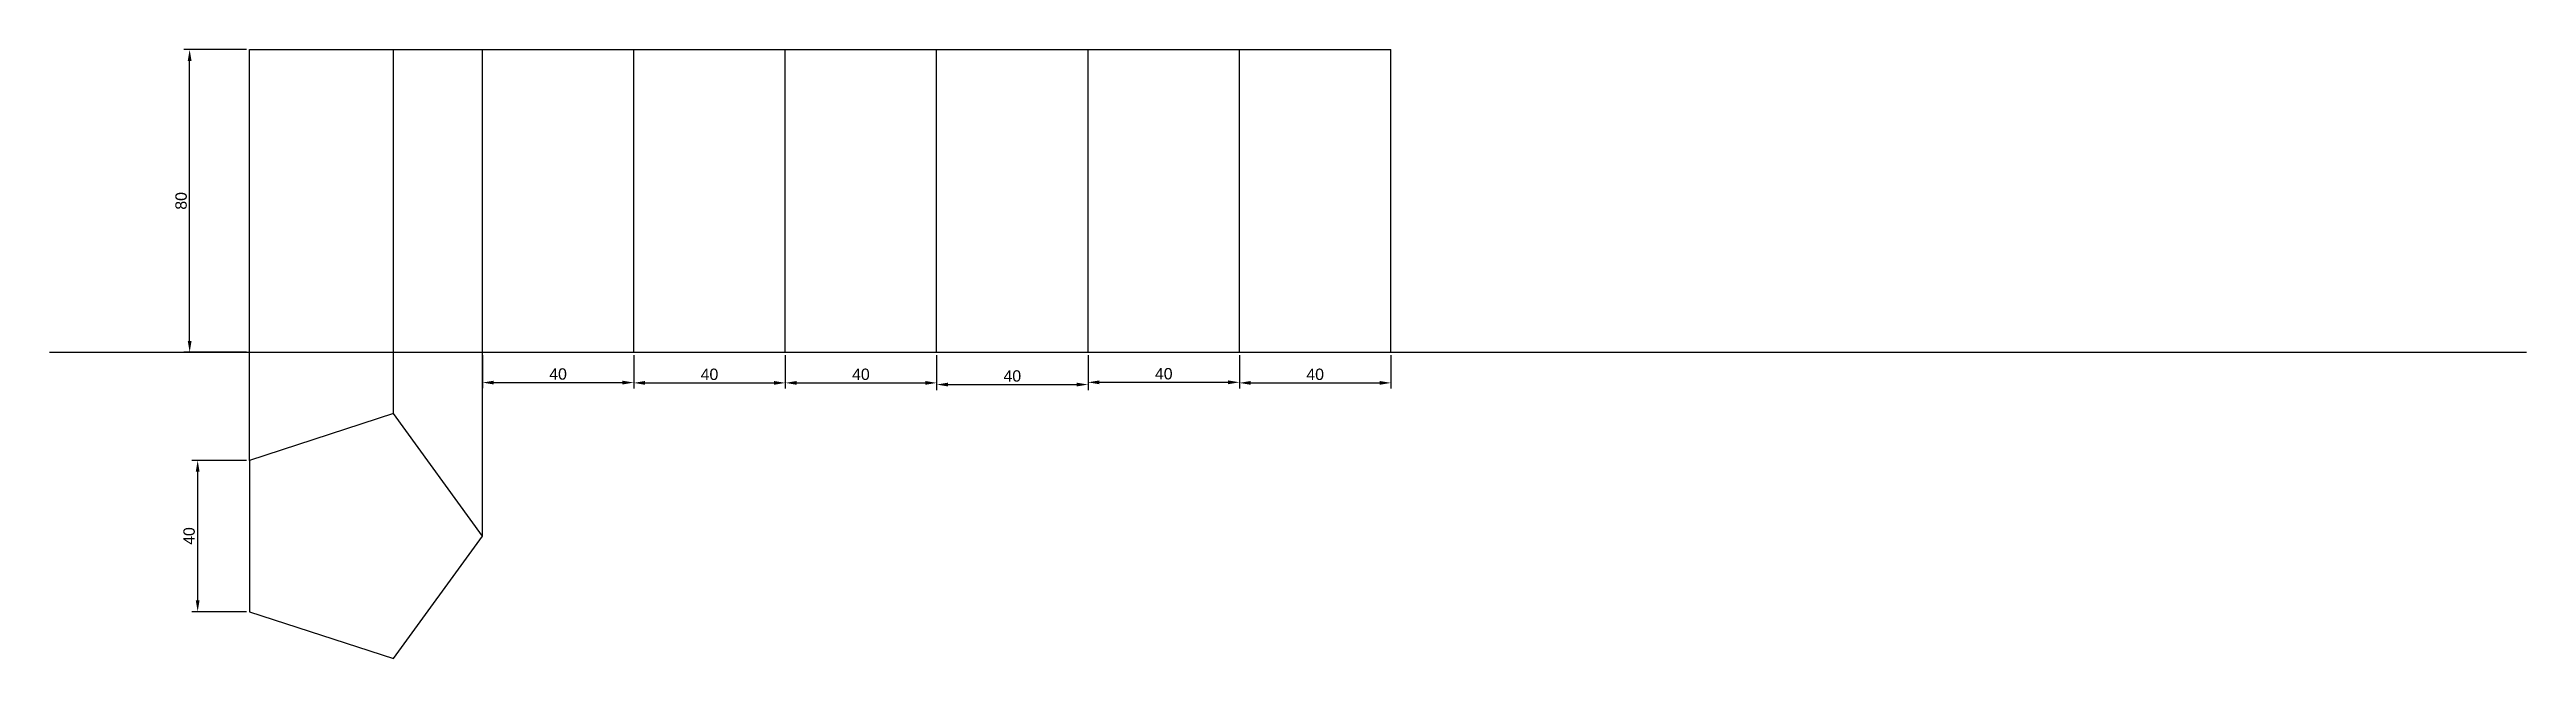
# Model space of a CAD drawing. Header units: millimetres. Extents: x 147 to 801, y 148 to 309.
import ezdxf

# ---------------------------------------------------------------- set-up
doc = ezdxf.new("R2010")
doc.units = ezdxf.units.MM
doc.styles.get("Standard").update_dxf_attribs({"font": ''})
doc.styles.get('Standard').set_extended_font_data('Arial')
doc.dimstyles.new('Decimal-3', dxfattribs={"dimscale": 1.2, "dimtxt": 2.5, "dimasz": 2.5, "dimexe": 1.25, "dimexo": 0.625, "dimtad": 1, "dimtxsty": 'Standard', "dimcen": 2.5, "dimadec": 0, "dimazin": 0, "dimtfac": 1, "dimtmove": 0, "dimatfit": 3, "dimfxl": 1, "dimarcsym": 0})

# ---------------------------------------------------------------- blocks, each defined once
blk = doc.blocks.new('*D4')
at = {"color": 0, "lineweight": -2, "transparency": 16777216}
for p, q in [((199.06, 199.99), (184.66, 199.99)), ((186.16, 196.99), (186.16, 162.99)), ((199.06, 159.99), (184.66, 159.99))]:
    blk.add_line(p, q, dxfattribs=at)
at = {"color": 0, "transparency": 16777216}
for points in [[(185.66, 196.99), (186.66, 196.99), (186.16, 199.99)], [(185.66, 162.99), (186.66, 162.99), (186.16, 159.99)]]:
    blk.add_solid(points, dxfattribs=at)
at = {"layer": 'Defpoints', "color": 0, "transparency": 16777216}
for p in [(199.81, 199.99), (186.16, 159.99), (199.81, 159.99)]:
    blk.add_point(p, dxfattribs=at)
at = {"color": 0, "transparency": 16777216, "insert": (183.91, 179.99), "char_height": 3, "attachment_point": 5, "rotation": 90}
blk.add_mtext('40', dxfattribs=at)
blk = doc.blocks.new('*D5')
at = {"color": 0, "lineweight": -2, "transparency": 16777216}
for p, q in [((199.06, 308.56), (182.55, 308.56)), ((184.05, 231.56), (184.05, 305.56)), ((199.06, 228.56), (182.55, 228.56))]:
    blk.add_line(p, q, dxfattribs=at)
at = {"color": 0, "transparency": 16777216}
for points in [[(183.55, 305.56), (184.55, 305.56), (184.05, 308.56)], [(183.55, 231.56), (184.55, 231.56), (184.05, 228.56)]]:
    blk.add_solid(points, dxfattribs=at)
at = {"layer": 'Defpoints', "color": 0, "transparency": 16777216}
for p in [(184.05, 308.56), (199.81, 308.56), (199.81, 228.56)]:
    blk.add_point(p, dxfattribs=at)
at = {"color": 0, "transparency": 16777216, "insert": (181.8, 268.56), "char_height": 3, "attachment_point": 5, "rotation": 90}
blk.add_mtext('80', dxfattribs=at)
blk = doc.blocks.new('*D6')
at = {"color": 0, "lineweight": -2, "transparency": 16777216}
for p, q in [((261.37, 227.81), (261.37, 219.04)), ((301.37, 227.81), (301.37, 219.04)), ((264.37, 220.54), (298.37, 220.54))]:
    blk.add_line(p, q, dxfattribs=at)
at = {"color": 0, "transparency": 16777216}
for points in [[(264.37, 221.04), (264.37, 220.04), (261.37, 220.54)], [(298.37, 221.04), (298.37, 220.04), (301.37, 220.54)]]:
    blk.add_solid(points, dxfattribs=at)
at = {"layer": 'Defpoints', "color": 0, "transparency": 16777216}
for p in [(261.37, 228.56), (301.37, 228.56), (301.37, 220.54)]:
    blk.add_point(p, dxfattribs=at)
at = {"color": 0, "transparency": 16777216, "insert": (281.37, 222.79), "char_height": 3, "attachment_point": 5}
blk.add_mtext('40', dxfattribs=at)
blk = doc.blocks.new('*D7')
at = {"color": 0, "lineweight": -2, "transparency": 16777216}
for p, q in [((301.37, 227.81), (301.37, 218.96)), ((341.37, 227.81), (341.37, 218.96)), ((304.37, 220.46), (338.37, 220.46))]:
    blk.add_line(p, q, dxfattribs=at)
at = {"color": 0, "transparency": 16777216}
for points in [[(304.37, 220.96), (304.37, 219.96), (301.37, 220.46)], [(338.37, 220.96), (338.37, 219.96), (341.37, 220.46)]]:
    blk.add_solid(points, dxfattribs=at)
at = {"layer": 'Defpoints', "color": 0, "transparency": 16777216}
for p in [(301.37, 228.56), (341.37, 228.56), (341.37, 220.46)]:
    blk.add_point(p, dxfattribs=at)
at = {"color": 0, "transparency": 16777216, "insert": (321.37, 222.71), "char_height": 3, "attachment_point": 5}
blk.add_mtext('40', dxfattribs=at)
blk = doc.blocks.new('*D8')
at = {"color": 0, "lineweight": -2, "transparency": 16777216}
for p, q in [((341.37, 227.81), (341.37, 218.96)), ((381.37, 227.81), (381.37, 218.96)), ((344.37, 220.46), (378.37, 220.46))]:
    blk.add_line(p, q, dxfattribs=at)
at = {"color": 0, "transparency": 16777216}
for points in [[(344.37, 220.96), (344.37, 219.96), (341.37, 220.46)], [(378.37, 220.96), (378.37, 219.96), (381.37, 220.46)]]:
    blk.add_solid(points, dxfattribs=at)
at = {"layer": 'Defpoints', "color": 0, "transparency": 16777216}
for p in [(341.37, 228.56), (381.37, 228.56), (381.37, 220.46)]:
    blk.add_point(p, dxfattribs=at)
at = {"color": 0, "transparency": 16777216, "insert": (361.37, 222.71), "char_height": 3, "attachment_point": 5}
blk.add_mtext('40', dxfattribs=at)
blk = doc.blocks.new('*D9')
at = {"color": 0, "lineweight": -2, "transparency": 16777216}
for p, q in [((381.37, 227.81), (381.37, 218.52)), ((421.37, 227.81), (421.37, 218.52)), ((384.37, 220.02), (418.37, 220.02))]:
    blk.add_line(p, q, dxfattribs=at)
at = {"color": 0, "transparency": 16777216}
for points in [[(384.37, 220.52), (384.37, 219.52), (381.37, 220.02)], [(418.37, 220.52), (418.37, 219.52), (421.37, 220.02)]]:
    blk.add_solid(points, dxfattribs=at)
at = {"layer": 'Defpoints', "color": 0, "transparency": 16777216}
for p in [(381.37, 228.56), (421.37, 228.56), (421.37, 220.02)]:
    blk.add_point(p, dxfattribs=at)
at = {"color": 0, "transparency": 16777216, "insert": (401.37, 222.27), "char_height": 3, "attachment_point": 5}
blk.add_mtext('40', dxfattribs=at)
blk = doc.blocks.new('*D10')
at = {"color": 0, "lineweight": -2, "transparency": 16777216}
for p, q in [((421.37, 227.81), (421.37, 219.11)), ((461.37, 227.81), (461.37, 219.11)), ((424.37, 220.61), (458.37, 220.61))]:
    blk.add_line(p, q, dxfattribs=at)
at = {"color": 0, "transparency": 16777216}
for points in [[(424.37, 221.11), (424.37, 220.11), (421.37, 220.61)], [(458.37, 221.11), (458.37, 220.11), (461.37, 220.61)]]:
    blk.add_solid(points, dxfattribs=at)
at = {"layer": 'Defpoints', "color": 0, "transparency": 16777216}
for p in [(421.37, 228.56), (461.37, 228.56), (461.37, 220.61)]:
    blk.add_point(p, dxfattribs=at)
at = {"color": 0, "transparency": 16777216, "insert": (441.37, 222.86), "char_height": 3, "attachment_point": 5}
blk.add_mtext('40', dxfattribs=at)
blk = doc.blocks.new('*D11')
at = {"color": 0, "lineweight": -2, "transparency": 16777216}
for p, q in [((461.37, 227.81), (461.37, 218.96)), ((501.37, 227.81), (501.37, 218.96)), ((464.37, 220.46), (498.37, 220.46))]:
    blk.add_line(p, q, dxfattribs=at)
at = {"color": 0, "transparency": 16777216}
for points in [[(464.37, 220.96), (464.37, 219.96), (461.37, 220.46)], [(498.37, 220.96), (498.37, 219.96), (501.37, 220.46)]]:
    blk.add_solid(points, dxfattribs=at)
at = {"layer": 'Defpoints', "color": 0, "transparency": 16777216}
for p in [(461.37, 228.56), (501.37, 228.56), (501.37, 220.46)]:
    blk.add_point(p, dxfattribs=at)
at = {"color": 0, "transparency": 16777216, "insert": (481.37, 222.71), "char_height": 3, "attachment_point": 5}
blk.add_mtext('40', dxfattribs=at)

msp = doc.modelspace()

# ---------------------------------------------------------------- linework, layer by layer
for p, q in [((199.814, 228.56), (199.814, 308.56)), ((199.814, 308.56), (261.368, 308.56)), ((237.856, 228.56), (237.856, 308.56)), ((261.368, 228.56), (261.368, 308.56)), ((261.368, 308.56), (461.368, 308.56)), ((301.368, 228.56), (301.368, 308.56)), ((341.368, 228.56), (341.368, 308.56)), ((381.368, 228.56), (381.368, 308.56)), ((421.368, 228.56), (421.368, 308.56)), ((461.368, 308.56), (501.368, 308.56)), ((461.368, 228.56), (461.368, 308.56)), ((501.368, 228.56), (501.368, 308.56)), ((147.034, 228.56), (801.355, 228.56)), ((199.814, 199.988), (199.814, 228.56)), ((237.856, 212.349), (237.856, 228.56)), ((261.368, 179.988), (261.368, 228.56)), ((261.368, 228.56), (301.368, 228.56)), ((301.368, 228.56), (341.368, 228.56)), ((341.368, 228.56), (381.368, 228.56)), ((381.368, 228.56), (421.368, 228.56)), ((421.368, 228.56), (461.368, 228.56)), ((461.368, 228.56), (501.368, 228.56))]:
    msp.add_line(p, q)
msp.add_lwpolyline([(199.814, 199.988), (199.814, 159.988), (237.856, 147.628), (261.368, 179.988), (237.856, 212.349)], close=True)

# ---------------------------------------------------------------- dimensions: what is measured, and where the dimension line sits
for base, p1, p2, picture, middle in [((184.049, 308.56), (199.814, 228.56), (199.814, 308.56), '*D5', (181.799, 268.56)), ((186.156, 159.988), (199.814, 199.988), (199.814, 159.988), '*D4', (183.906, 179.988))]:
    dim = msp.add_linear_dim(base=base, p1=p1, p2=p2, angle=90, dimstyle='Decimal-3')
    dim.commit()
    dim.dimension.update_dxf_attribs({"geometry": picture, "text_midpoint": middle})
for base, p1, p2, picture, middle in [((301.368, 220.543), (261.368, 228.56), (301.368, 228.56), '*D6', (281.368, 222.793)), ((341.368, 220.462), (301.368, 228.56), (341.368, 228.56), '*D7', (321.368, 222.712)), ((381.368, 220.462), (341.368, 228.56), (381.368, 228.56), '*D8', (361.368, 222.712)), ((421.368, 220.017), (381.368, 228.56), (421.368, 228.56), '*D9', (401.368, 222.267)), ((461.368, 220.612), (421.368, 228.56), (461.368, 228.56), '*D10', (441.368, 222.862)), ((501.368, 220.464), (461.368, 228.56), (501.368, 228.56), '*D11', (481.368, 222.714))]:
    dim = msp.add_linear_dim(base=base, p1=p1, p2=p2, dimstyle='Decimal-3')
    dim.commit()
    dim.dimension.update_dxf_attribs({"geometry": picture, "text_midpoint": middle})

doc.saveas('drawing.dxf')
